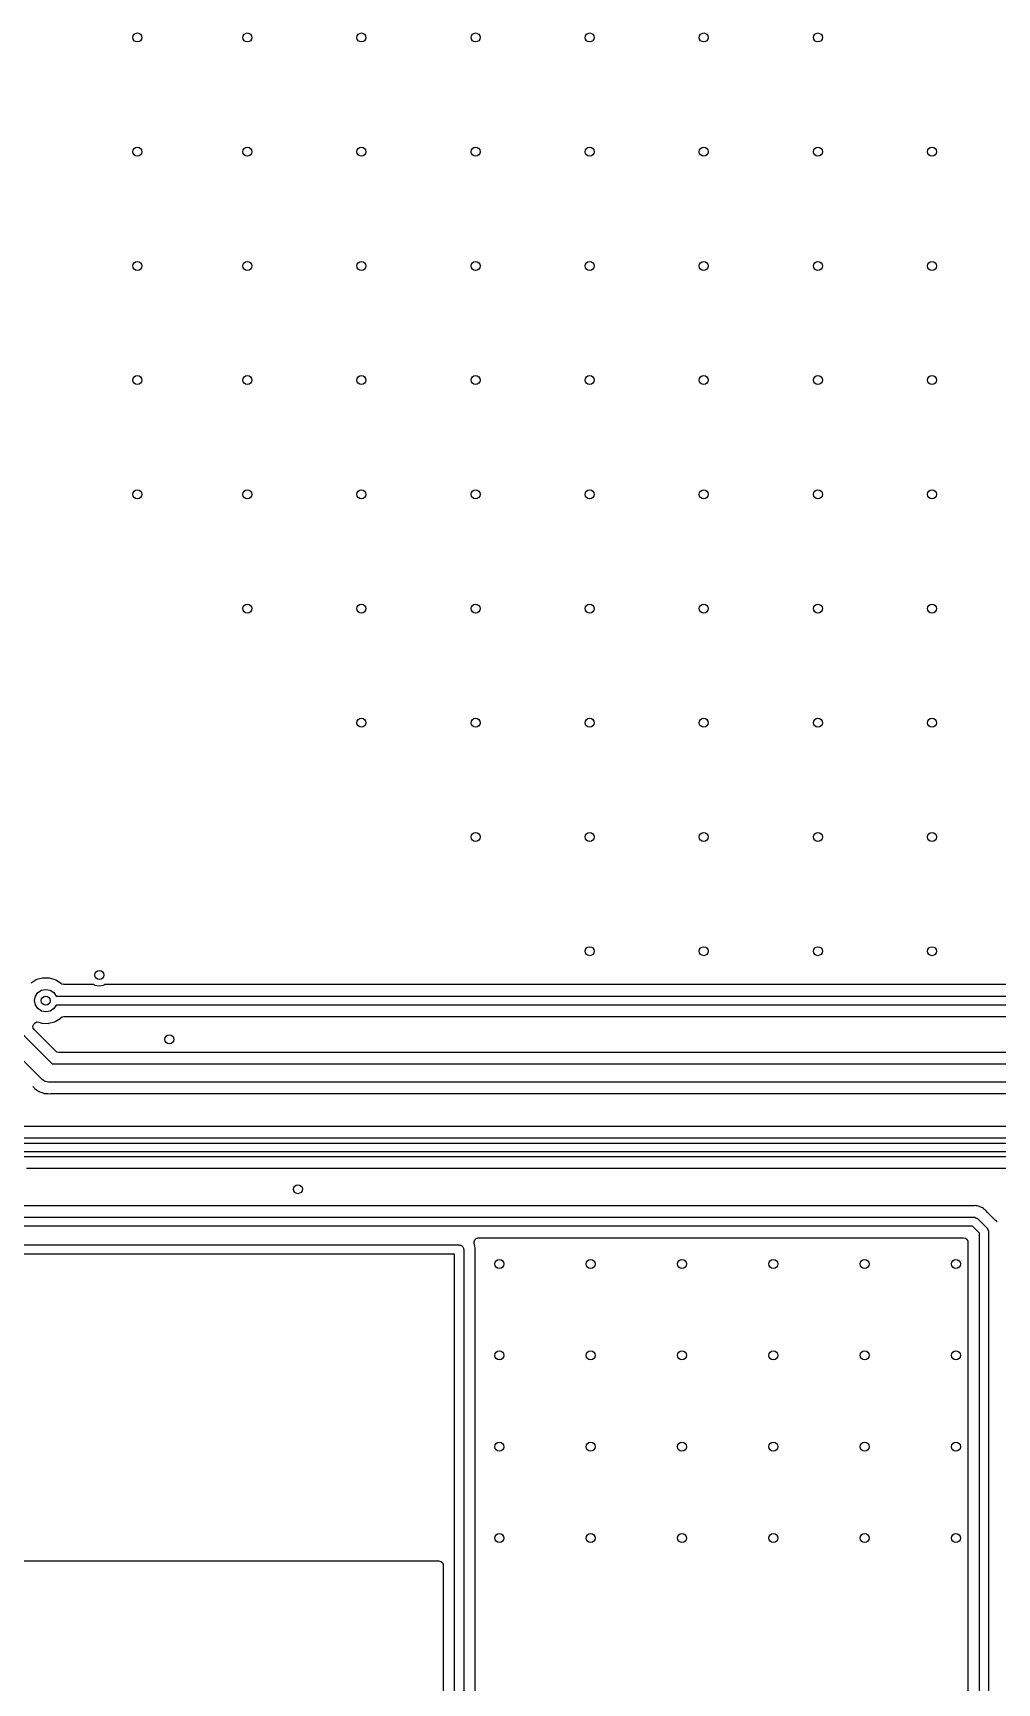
# Model space of a CAD drawing. Extents: x 0 to 4.25, y -4.33 to 0.
# Drawn here: x 0.687 to 1.532, y -3.584 to -2.14 of the extents above; entities that cross this region are included whole.
import ezdxf

# ---------------------------------------------------------------- set-up
doc = ezdxf.new("R2010")
doc.units = 0
doc.header["$MEASUREMENT"] = 0
doc.layers.add('BLACK', color=7, linetype='CONTINUOUS')

msp = doc.modelspace()

# ---------------------------------------------------------------- linework, layer by layer
at = {"layer": 'BLACK', "linetype": 'CONTINUOUS'}
for p, q in [((0.4608, -2.7994), (0.7037, -3.0424)), ((0.6947, -3.056), (0.4471, -2.8084)), ((0.6896, -2.9689), (0.6853, -2.9716)), ((0.6901, -2.9686), (0.6896, -2.9689)), ((0.695, -2.9672), (0.6901, -2.9686)), ((0.6956, -2.9672), (0.695, -2.9672)), ((0.7007, -2.9672), (0.6956, -2.9672)), ((0.7013, -2.9673), (0.7007, -2.9672)), ((0.7062, -2.9688), (0.7013, -2.9673)), ((0.7067, -2.969), (0.7062, -2.9688)), ((0.711, -2.9718), (0.7067, -2.969)), ((0.7113, -2.972), (0.711, -2.9718)), ((0.7122, -2.9726), (0.7113, -2.972)), ((0.7139, -2.973), (0.7122, -2.9726)), ((0.7402, -2.973), (0.7139, -2.973)), ((0.7411, -2.9737), (0.7402, -2.973)), ((0.7449, -2.9744), (0.7411, -2.9737)), ((0.7486, -2.9737), (0.7449, -2.9744)), ((0.7496, -2.973), (0.7486, -2.9737)), ((1.9189, -2.973), (0.7496, -2.973)), ((0.6882, -2.987), (0.6889, -2.9832)), ((0.6889, -2.9908), (0.6882, -2.987)), ((0.6889, -2.9832), (0.6911, -2.98)), ((0.6911, -2.98), (0.6943, -2.9779)), ((0.6943, -2.9779), (0.698, -2.9772)), ((0.698, -2.9772), (0.7018, -2.9779)), ((0.7018, -2.9779), (0.705, -2.98)), ((0.705, -2.98), (0.707, -2.983)), ((0.707, -2.983), (1.9247, -2.983)), ((0.6911, -2.994), (0.6889, -2.9908)), ((0.6943, -2.9961), (0.6911, -2.994)), ((0.698, -2.9968), (0.6943, -2.9961)), ((0.7018, -2.9961), (0.698, -2.9968)), ((0.705, -2.994), (0.7018, -2.9961)), ((0.707, -2.991), (0.705, -2.994)), ((0.7062, -3.0052), (0.7106, -3.0026)), ((1.9264, -2.991), (0.707, -2.991)), ((0.7106, -3.0026), (0.7112, -3.002)), ((0.7112, -3.002), (0.7113, -3.0021)), ((0.7113, -3.0021), (0.7124, -3.0013)), ((0.7124, -3.0013), (0.7139, -3.001)), ((0.7139, -3.001), (1.9245, -3.001)), ((0.6868, -3.0093), (0.6874, -3.0076)), ((0.687, -3.011), (0.6868, -3.0093)), ((0.688, -3.0125), (0.687, -3.011)), ((0.6874, -3.0076), (0.6887, -3.0063)), ((0.7067, -3.0312), (0.688, -3.0125)), ((0.6887, -3.0063), (0.6903, -3.0057)), ((0.6903, -3.0057), (0.692, -3.0059)), ((0.692, -3.0059), (0.6946, -3.0067)), ((0.6946, -3.0067), (0.6951, -3.0068)), ((0.6951, -3.0068), (0.7002, -3.0069)), ((0.7002, -3.0069), (0.7008, -3.0068)), ((0.7008, -3.0068), (0.7057, -3.0055)), ((0.7057, -3.0055), (0.7062, -3.0052)), ((0.7078, -3.032), (0.7067, -3.0312)), ((0.7095, -3.0324), (0.7078, -3.032)), ((2.1385, -3.0324), (0.7095, -3.0324)), ((0.7037, -3.0424), (2.1789, -3.0424)), ((0.6868, -3.0622), (0.6871, -3.0625)), ((0.6871, -3.0625), (0.6878, -3.0634)), ((0.6959, -3.0568), (0.6947, -3.056)), ((0.6969, -3.0576), (0.6959, -3.0568)), ((0.6974, -3.0577), (0.6969, -3.0576)), ((0.6977, -3.0579), (0.6974, -3.0577)), ((0.6991, -3.0581), (0.6977, -3.0579)), ((0.7004, -3.0584), (0.6991, -3.0581)), ((2.1924, -3.0584), (0.7004, -3.0584)), ((0.6878, -3.0634), (0.6882, -3.0638)), ((0.6882, -3.0638), (0.6899, -3.065)), ((0.6899, -3.065), (0.69, -3.0651)), ((0.69, -3.0651), (0.6916, -3.0663)), ((0.6916, -3.0663), (0.6919, -3.0664)), ((0.6919, -3.0664), (0.692, -3.0665)), ((0.692, -3.0665), (0.6921, -3.0665)), ((0.6921, -3.0665), (0.6922, -3.0666)), ((0.6922, -3.0666), (0.6923, -3.0666)), ((0.6923, -3.0666), (0.6924, -3.0667)), ((0.6924, -3.0667), (0.6927, -3.0668)), ((0.6927, -3.0668), (0.6946, -3.0674)), ((0.6946, -3.0674), (0.6948, -3.0675)), ((0.6948, -3.0675), (0.6967, -3.0682)), ((0.6967, -3.0682), (0.697, -3.0682)), ((0.697, -3.0682), (0.6972, -3.0682)), ((0.6972, -3.0682), (0.6978, -3.0684)), ((0.6978, -3.0684), (0.6979, -3.0684)), ((0.6979, -3.0684), (0.6999, -3.0684)), ((0.6999, -3.0684), (0.7001, -3.0684)), ((0.7001, -3.0684), (0.7021, -3.0685)), ((0.7021, -3.0685), (0.7026, -3.0684)), ((0.7026, -3.0684), (0.7031, -3.0684)), ((0.7031, -3.0684), (2.1755, -3.0684)), ((2.1738, -3.0972), (0.6305, -3.0972)), ((2.1735, -3.112), (0.6237, -3.112)), ((0.6247, -3.1072), (2.1745, -3.1072)), ((0.6738, -3.119), (1.8396, -3.119)), ((1.8392, -3.1238), (0.6741, -3.1238)), ((0.6812, -3.1338), (1.8323, -3.1338)), ((0.6162, -3.1766), (1.5116, -3.1766)), ((1.5112, -3.1666), (0.622, -3.1666)), ((1.5114, -3.1666), (1.5112, -3.1666)), ((1.5131, -3.1665), (1.5114, -3.1666)), ((1.5116, -3.1766), (1.5119, -3.1767)), ((1.5119, -3.1767), (1.5122, -3.1766)), ((1.5122, -3.1766), (1.5131, -3.1771)), ((1.5134, -3.1666), (1.5131, -3.1665)), ((1.5131, -3.1771), (1.514, -3.1774)), ((1.5137, -3.1666), (1.5134, -3.1666)), ((1.5138, -3.1666), (1.5137, -3.1666)), ((1.5143, -3.1667), (1.5138, -3.1666)), ((1.514, -3.1774), (1.5142, -3.1776)), ((1.5142, -3.1776), (1.5144, -3.1778)), ((1.5158, -3.1673), (1.5143, -3.1667)), ((1.5144, -3.1778), (1.523, -3.1863)), ((1.516, -3.1673), (1.5158, -3.1673)), ((1.5175, -3.1678), (1.516, -3.1673)), ((1.5179, -3.168), (1.5175, -3.1678)), ((1.518, -3.168), (1.5179, -3.168)), ((1.5182, -3.1681), (1.518, -3.168)), ((1.518, -3.168), (1.518, -3.168)), ((1.5183, -3.1682), (1.5182, -3.1681)), ((1.5182, -3.1681), (1.5182, -3.1681)), ((1.5187, -3.1684), (1.5183, -3.1682)), ((1.5199, -3.1694), (1.5187, -3.1684)), ((1.5201, -3.1695), (1.5199, -3.1694)), ((1.5206, -3.1698), (1.5201, -3.1695)), ((1.5209, -3.1701), (1.5206, -3.1698)), ((1.5211, -3.1703), (1.5209, -3.1701)), ((1.5209, -3.1701), (1.5209, -3.1701)), ((1.5218, -3.1709), (1.5211, -3.1703)), ((1.5223, -3.1713), (1.5218, -3.1709)), ((1.5223, -3.1714), (1.5223, -3.1713)), ((1.5229, -3.1721), (1.5223, -3.1714)), ((1.5297, -3.1789), (1.5229, -3.1721)), ((1.51, -3.1846), (0.6146, -3.1846)), ((1.5161, -3.1907), (1.51, -3.1846)), ((1.5161, -3.6842), (1.5161, -3.1907)), ((1.523, -3.1863), (1.5231, -3.1865)), ((1.5231, -3.1865), (1.5233, -3.1867)), ((1.5233, -3.1867), (1.5236, -3.1876)), ((1.5236, -3.1876), (1.5241, -3.1885)), ((1.5241, -3.1885), (1.524, -3.1888)), ((1.524, -3.1888), (1.5241, -3.1891)), ((1.5241, -3.1891), (1.5241, -3.6827)), ((1.5298, -3.1791), (1.5297, -3.1789)), ((1.5311, -3.1802), (1.5298, -3.1791)), ((1.5313, -3.1804), (1.5311, -3.1802)), ((1.5315, -3.1807), (1.5313, -3.1804)), ((1.5316, -3.1808), (1.5315, -3.1807)), ((0.6055, -3.2009), (1.0603, -3.2009)), ((1.0603, -3.2009), (1.0609, -3.2011)), ((1.0609, -3.2011), (1.0616, -3.2011)), ((1.0616, -3.2011), (1.0621, -3.2014)), ((1.0621, -3.2014), (1.0627, -3.2016)), ((1.0627, -3.2016), (1.0631, -3.2022)), ((1.0631, -3.2022), (1.0636, -3.2025)), ((1.0636, -3.2025), (1.0637, -3.2031)), ((1.0637, -3.2031), (1.0641, -3.2037)), ((1.0641, -3.2037), (1.0641, -3.2043)), ((1.0641, -3.2043), (1.0643, -3.2049)), ((1.0643, -3.2049), (1.0643, -3.7182)), ((1.0733, -3.1981), (1.0739, -3.1964)), ((1.0735, -3.1999), (1.0733, -3.1981)), ((1.0738, -3.2006), (1.0735, -3.1999)), ((1.074, -3.2019), (1.0738, -3.2006)), ((1.0739, -3.1964), (1.0752, -3.1952)), ((1.0741, -3.2022), (1.074, -3.2019)), ((1.0744, -3.2035), (1.0741, -3.2022)), ((1.0743, -3.2053), (1.0744, -3.2041)), ((1.0743, -3.2057), (1.0743, -3.2053)), ((1.0743, -3.7145), (1.0743, -3.2057)), ((1.0744, -3.2041), (1.0744, -3.2035)), ((1.0752, -3.1952), (1.0769, -3.1946)), ((1.0769, -3.1946), (1.0773, -3.1946)), ((1.0773, -3.1946), (1.5021, -3.1946)), ((1.5021, -3.1946), (1.5039, -3.195)), ((1.5039, -3.195), (1.5053, -3.1961)), ((1.5053, -3.1961), (1.506, -3.1977)), ((1.506, -3.1977), (1.5061, -3.1986)), ((1.5061, -3.1986), (1.5061, -3.6782)), ((1.0563, -3.2089), (0.6038, -3.2089)), ((1.0563, -3.7174), (1.0563, -3.2089)), ((0.4811, -3.4776), (1.0423, -3.4776)), ((1.0423, -3.4776), (1.0441, -3.478)), ((1.0441, -3.478), (1.0455, -3.4791)), ((1.0455, -3.4791), (1.0462, -3.4807)), ((1.0462, -3.4807), (1.0463, -3.4816)), ((1.0463, -3.4816), (1.0463, -3.7138))]:
    msp.add_line(p, q, dxfattribs=at)
at = {"layer": 'BLACK'}
for centre in [(0.7783, -2.1437), (0.8746, -2.1437), (0.9746, -2.1437), (1.0746, -2.1437), (1.1746, -2.1437), (1.2746, -2.1437), (1.3746, -2.1437), (0.7783, -2.2437), (0.8746, -2.2437), (0.9746, -2.2437), (1.0746, -2.2437), (1.1746, -2.2437), (1.2746, -2.2437), (1.3746, -2.2437), (1.4746, -2.2437), (0.7783, -2.3437), (0.8746, -2.3437), (0.9746, -2.3437), (1.0746, -2.3437), (1.1746, -2.3437), (1.2746, -2.3437), (1.3746, -2.3437), (1.4746, -2.3437), (0.7783, -2.4437), (0.8746, -2.4437), (0.9746, -2.4437), (1.0746, -2.4437), (1.1746, -2.4437), (1.2746, -2.4437), (1.3746, -2.4437), (1.4746, -2.4437), (0.7783, -2.5437), (0.8746, -2.5437), (0.9746, -2.5437), (1.0746, -2.5437), (1.1746, -2.5437), (1.2746, -2.5437), (1.3746, -2.5437), (1.4746, -2.5437), (0.8746, -2.6437), (0.9746, -2.6437), (1.0746, -2.6437), (1.1746, -2.6437), (1.2746, -2.6437), (1.3746, -2.6437), (1.4746, -2.6437), (0.9746, -2.7437), (1.0746, -2.7437), (1.1746, -2.7437), (1.2746, -2.7437), (1.3746, -2.7437), (1.4746, -2.7437), (1.0746, -2.8437), (1.1746, -2.8437), (1.2746, -2.8437), (1.3746, -2.8437), (1.4746, -2.8437), (1.1746, -2.9437), (1.2746, -2.9437), (1.3746, -2.9437), (1.4746, -2.9437), (0.7449, -2.9646), (0.698, -2.987), (0.8063, -3.0209), (0.9189, -3.1521), (1.0955, -3.2176), (1.1755, -3.2176), (1.2555, -3.2176), (1.3355, -3.2176), (1.4155, -3.2176), (1.4955, -3.2176), (1.0955, -3.2976), (1.1755, -3.2976), (1.2555, -3.2976), (1.3355, -3.2976), (1.4155, -3.2976), (1.4955, -3.2976), (1.0955, -3.3776), (1.1755, -3.3776), (1.2555, -3.3776), (1.3355, -3.3776), (1.4155, -3.3776), (1.4955, -3.3776), (1.0955, -3.4576), (1.1755, -3.4576), (1.2555, -3.4576), (1.3355, -3.4576), (1.4155, -3.4576), (1.4955, -3.4576)]:
    msp.add_circle(centre, 0.00394, dxfattribs=at)

doc.saveas('drawing.dxf')
